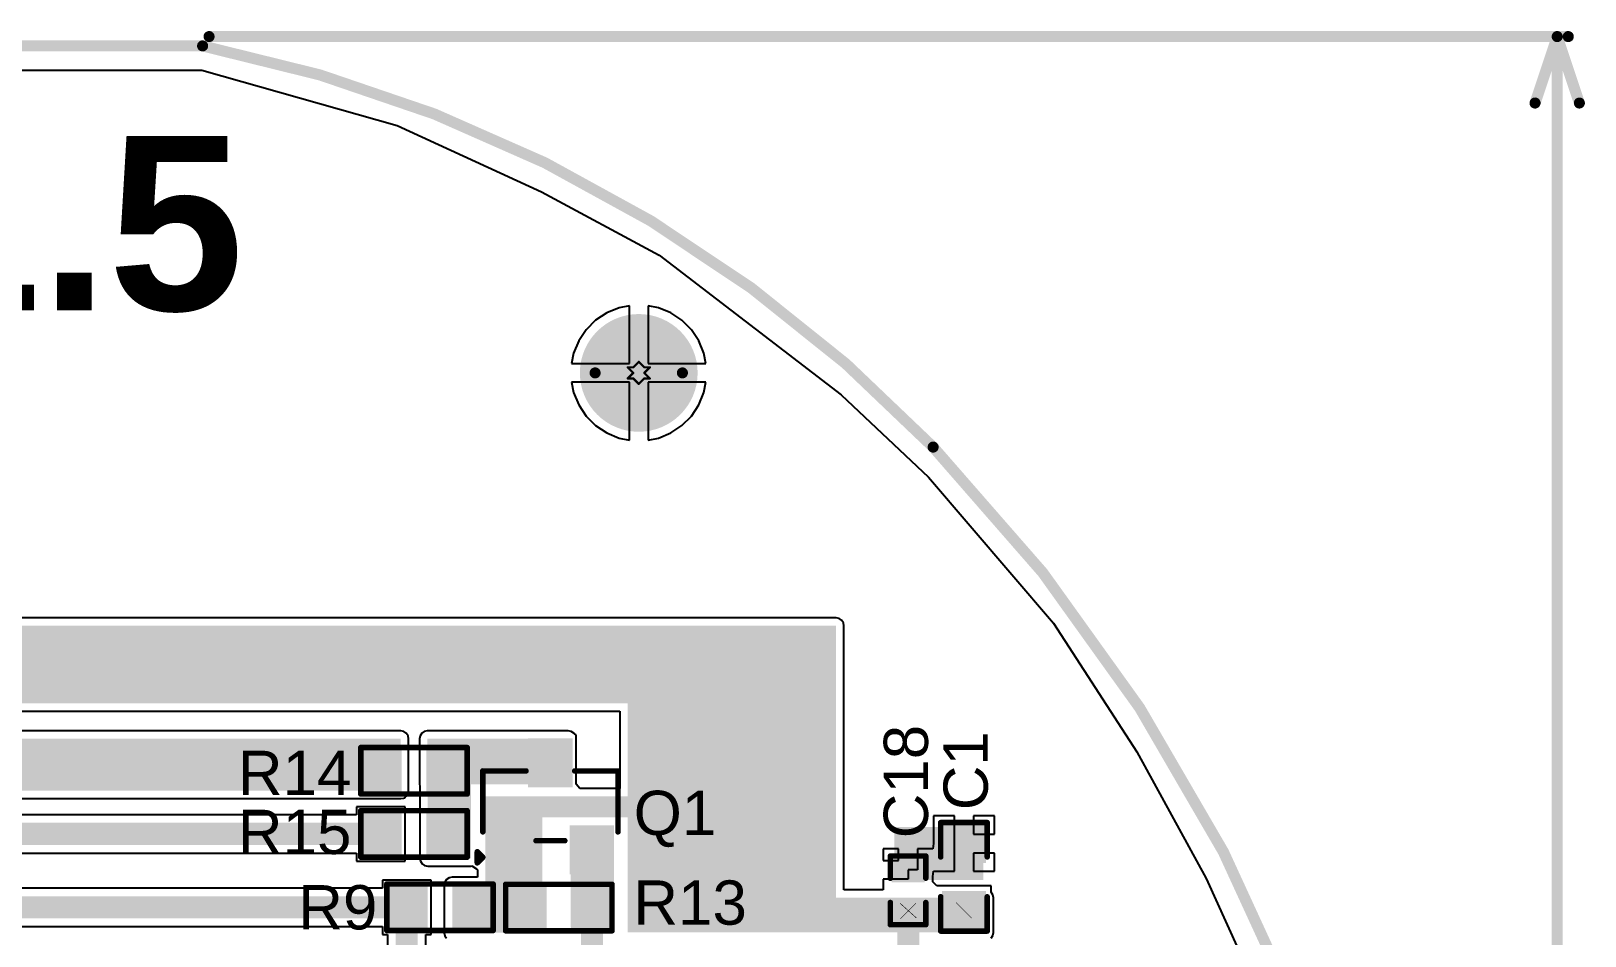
# Model space of a CAD drawing. Header units: inches. Extents: x -5 to 433, y -20 to 71.
# Drawn here: x 56.07 to 91.69, y 50.09 to 70.84 of the extents above; entities that cross this region are included whole.
import ezdxf

# ---------------------------------------------------------------- set-up
doc = ezdxf.new("R2010")
doc.units = ezdxf.units.IN
for name, color, linetype in [('Board Outline', 216, 'Continuous'), ('Bottom Layer', 5, 'Continuous'), ('Bottom Solder', 6, 'Continuous'), ('Deimensions', 6, 'Continuous'), ('Drill Drawing', 1, 'Continuous'), ('Multi-Layer', 9, 'Continuous'), ('Pad Holes', 156, 'Continuous'), ('Top Layer', 1, 'Continuous'), ('Top Overlay', 2, 'Continuous'), ('Top Paste', 8, 'Continuous'), ('Top Solder', 216, 'Continuous')]:
    doc.layers.add(name, color=color, linetype=linetype)
doc.styles.add('Arial', font='', dxfattribs={"height": 0.2})
doc.styles.add('Arial_Bold', font='', dxfattribs={"height": 0.2})
doc.styles.get('Arial').set_extended_font_data('Arial')
doc.styles.get('Arial_Bold').set_extended_font_data('Arial', bold=True)

msp = doc.modelspace()

# ---------------------------------------------------------------- hatches: boundary and pattern name
at = {"layer": 'Bottom Layer'}
h = msp.add_hatch(color=5, dxfattribs=at)
edge = h.paths.add_edge_path()
edge.add_arc((70, 63), 1.3, 0, 360)
at = {"layer": 'Bottom Solder'}
h = msp.add_hatch(color=6, dxfattribs=at)
edge = h.paths.add_edge_path()
edge.add_arc((70, 63), 1.35, 0, 360)
at = {"layer": 'Multi-Layer'}
h = msp.add_hatch(color=9, dxfattribs=at)
edge = h.paths.add_edge_path()
edge.add_arc((70, 63), 1.3, 0, 360)
at = {"layer": 'Pad Holes'}
h = msp.add_hatch(color=7, dxfattribs=at)
edge = h.paths.add_edge_path()
edge.add_arc((70, 63), 1, 0, 360)
at = {"layer": 'Top Layer'}
h = msp.add_hatch(color=1, dxfattribs=at)
edge = h.paths.add_edge_path()
edge.add_arc((70, 63), 1.3, 0, 360)
for points in [[(8.89, 55.423), (74.397, 55.423), (74.397, 57.201), (8.89, 57.201)], [(69.748, 50.165), (74.524, 50.165), (74.524, 57.201), (69.748, 57.201)], [(24.106, 54.61), (24.106, 53.416), (64.541, 53.416), (64.541, 54.61)], [(65.151, 54.61), (65.151, 53.565), (68.384, 53.565), (68.384, 54.61)], [(67.564, 54.517), (68.384, 54.517), (68.384, 53.597), (67.564, 53.597)], [(64.465, 54.318), (64.465, 53.429), (63.703, 53.429), (63.703, 54.318)], [(65.16, 51.867), (66.15, 51.867), (66.15, 54.508), (65.16, 54.508)], [(65.989, 54.318), (65.989, 53.429), (65.227, 53.429), (65.227, 54.318)], [(66.484, 52.807), (74.524, 52.807), (74.524, 53.286), (66.484, 53.286)], [(66.484, 50.159), (67.786, 50.159), (67.786, 53.286), (66.484, 53.286)], [(63.703, 51.981), (63.703, 52.87), (64.465, 52.87), (64.465, 51.981)], [(65.227, 51.981), (65.227, 52.87), (65.989, 52.87), (65.989, 51.981)], [(66.614, 52.517), (67.434, 52.517), (67.434, 51.597), (66.614, 51.597)], [(68.44, 50.285), (69.43, 50.285), (69.43, 52.597), (68.44, 52.597)], [(68.514, 52.517), (69.334, 52.517), (69.334, 51.597), (68.514, 51.597)], [(75.857, 51.371), (77.901, 51.371), (77.901, 52.584), (75.857, 52.584)], [(77.901, 51.822), (77.012, 51.822), (77.012, 52.584), (77.901, 52.584)], [(75.857, 51.829), (76.492, 51.829), (76.492, 51.371), (75.857, 51.371)], [(64.299, 50.298), (64.299, 51.187), (65.061, 51.187), (65.061, 50.298)], [(65.722, 50.159), (67.786, 50.159), (67.786, 51.251), (65.722, 51.251)], [(65.823, 50.298), (65.823, 51.187), (66.585, 51.187), (66.585, 50.298)], [(67.786, 51.181), (67.786, 50.292), (67.024, 50.292), (67.024, 51.181)], [(69.31, 51.181), (69.31, 50.292), (68.548, 50.292), (68.548, 51.181)], [(73.787, 50.165), (77.953, 50.165), (77.953, 50.962), (73.787, 50.962)], [(77.901, 50.298), (77.012, 50.298), (77.012, 51.06), (77.901, 51.06)], [(75.857, 50.889), (76.492, 50.889), (76.492, 50.432), (75.857, 50.432)]]:
    msp.add_hatch(color=1, dxfattribs=at).paths.add_polyline_path(points)
at = {"layer": 'Top Paste'}
for points in [[(67.564, 54.517), (68.384, 54.517), (68.384, 53.597), (67.564, 53.597)], [(64.465, 54.318), (64.465, 53.429), (63.703, 53.429), (63.703, 54.318)], [(65.989, 54.318), (65.989, 53.429), (65.227, 53.429), (65.227, 54.318)], [(63.703, 51.981), (63.703, 52.87), (64.465, 52.87), (64.465, 51.981)], [(65.227, 51.981), (65.227, 52.87), (65.989, 52.87), (65.989, 51.981)], [(66.614, 52.517), (67.434, 52.517), (67.434, 51.597), (66.614, 51.597)], [(68.514, 52.517), (69.334, 52.517), (69.334, 51.597), (68.514, 51.597)], [(77.901, 51.822), (77.012, 51.822), (77.012, 52.584), (77.901, 52.584)], [(75.857, 51.829), (76.492, 51.829), (76.492, 51.371), (75.857, 51.371)], [(64.299, 50.298), (64.299, 51.187), (65.061, 51.187), (65.061, 50.298)], [(65.823, 50.298), (65.823, 51.187), (66.585, 51.187), (66.585, 50.298)], [(67.786, 51.181), (67.786, 50.292), (67.024, 50.292), (67.024, 51.181)], [(69.31, 51.181), (69.31, 50.292), (68.548, 50.292), (68.548, 51.181)], [(77.901, 50.298), (77.012, 50.298), (77.012, 51.06), (77.901, 51.06)], [(75.857, 50.889), (76.492, 50.889), (76.492, 50.432), (75.857, 50.432)]]:
    msp.add_hatch(color=8, dxfattribs=at).paths.add_polyline_path(points)
at = {"layer": 'Top Solder'}
h = msp.add_hatch(color=216, dxfattribs=at)
edge = h.paths.add_edge_path()
edge.add_arc((70, 63), 1.35, 0, 360)
for points in [[(67.462, 54.619), (68.485, 54.619), (68.485, 53.496), (67.462, 53.496)], [(64.567, 54.419), (64.567, 53.327), (63.602, 53.327), (63.602, 54.419)], [(66.091, 54.419), (66.091, 53.327), (65.126, 53.327), (65.126, 54.419)], [(63.602, 51.88), (63.602, 52.972), (64.567, 52.972), (64.567, 51.88)], [(65.126, 51.88), (65.126, 52.972), (66.091, 52.972), (66.091, 51.88)], [(66.512, 52.619), (67.535, 52.619), (67.535, 51.496), (66.512, 51.496)], [(68.412, 52.619), (69.435, 52.619), (69.435, 51.496), (68.412, 51.496)], [(77.961, 51.762), (76.952, 51.762), (76.952, 52.644), (77.961, 52.644)], [(75.797, 51.889), (76.552, 51.889), (76.552, 51.312), (75.797, 51.312)], [(64.198, 50.197), (64.198, 51.289), (65.163, 51.289), (65.163, 50.197)], [(65.722, 50.197), (65.722, 51.289), (66.687, 51.289), (66.687, 50.197)], [(67.887, 51.283), (67.887, 50.19), (66.922, 50.19), (66.922, 51.283)], [(69.411, 51.283), (69.411, 50.19), (68.446, 50.19), (68.446, 51.283)], [(75.797, 50.949), (76.552, 50.949), (76.552, 50.372), (75.797, 50.372)], [(77.961, 50.238), (76.952, 50.238), (76.952, 51.12), (77.961, 51.12)]]:
    msp.add_hatch(color=216, dxfattribs=at).paths.add_polyline_path(points)

# ---------------------------------------------------------------- linework, layer by layer
at = {"layer": 'Board Outline'}
for points in [[(20, 70.5, 0.254, 0.254, 0), (60, 70.5, 0.254, 0.254, 0)], [(60, 70.5, 0.254, 0.254, -0.152792), (76.75, 61.298, 0.254, 0.254, 0)], [(69, 63, 0.254, 0.254, -1), (71, 63, 0.254, 0.254, 0)], [(71, 63, 0.254, 0.254, -1), (69, 63, 0.254, 0.254, 0)], [(76.75, 61.298, 0.254, 0.254, -0.095808), (85, 48.544, 0.254, 0.254, 0)]]:
    msp.add_lwpolyline(points, format="xyseb", dxfattribs=at)
for points in [[(59.936, 70.5, 0.127, 0.127, 1), (60.063, 70.5, 0.127, 0.127, 1)], [(59.936, 70.5, 0.127, 0.127, 1), (60.063, 70.5, 0.127, 0.127, 1)], [(68.936, 63, 0.127, 0.127, 1), (69.063, 63, 0.127, 0.127, 1)], [(68.936, 63, 0.127, 0.127, 1), (69.063, 63, 0.127, 0.127, 1)], [(70.937, 63, 0.127, 0.127, 1), (71.064, 63, 0.127, 0.127, 1)], [(70.937, 63, 0.127, 0.127, 1), (71.064, 63, 0.127, 0.127, 1)], [(76.686, 61.298, 0.127, 0.127, 1), (76.813, 61.298, 0.127, 0.127, 1)], [(76.686, 61.298, 0.127, 0.127, 1), (76.813, 61.298, 0.127, 0.127, 1)]]:
    msp.add_lwpolyline(points, format="xyseb", close=True, dxfattribs=at)
at = {"layer": 'Deimensions'}
for points in [[(60.147, 70.714, 0.254, 0.254, 0), (91.313, 70.714, 0.254, 0.254, 0)], [(90.551, 69.19, 0.254, 0.254, 0), (91.059, 70.714, 0.254, 0.254, 0)], [(91.059, 70.714, 0.254, 0.254, 0), (91.567, 69.19, 0.254, 0.254, 0)], [(91.059, 33.931, 0.254, 0.254, 0), (91.059, 70.714, 0.254, 0.254, 0)]]:
    msp.add_lwpolyline(points, format="xyseb", dxfattribs=at)
for points in [[(60.084, 70.714, 0.127, 0.127, 1), (60.211, 70.714, 0.127, 0.127, 1)], [(90.995, 70.714, 0.127, 0.127, 1), (91.122, 70.714, 0.127, 0.127, 1)], [(90.995, 70.714, 0.127, 0.127, 1), (91.122, 70.714, 0.127, 0.127, 1)], [(90.995, 70.714, 0.127, 0.127, 1), (91.122, 70.714, 0.127, 0.127, 1)], [(91.249, 70.714, 0.127, 0.127, 1), (91.376, 70.714, 0.127, 0.127, 1)], [(90.487, 69.19, 0.127, 0.127, 1), (90.614, 69.19, 0.127, 0.127, 1)], [(91.504, 69.19, 0.127, 0.127, 1), (91.63, 69.19, 0.127, 0.127, 1)]]:
    msp.add_lwpolyline(points, format="xyseb", close=True, dxfattribs=at)
at = {"layer": 'Drill Drawing'}
for points in [[(69.746, 63.127, 0.0508, 0.0508, 0), (69.873, 63, 0.0508, 0.0508, 0)], [(69.746, 63.127, 0.0508, 0.0508, 0), (69.873, 63.127, 0.0508, 0.0508, 0)], [(69.873, 63.127, 0.0508, 0.0508, 0), (70, 63.254, 0.0508, 0.0508, 0)], [(70, 63.254, 0.0508, 0.0508, 0), (70.127, 63.127, 0.0508, 0.0508, 0)], [(70.127, 63.127, 0.0508, 0.0508, 0), (70.254, 63.127, 0.0508, 0.0508, 0)], [(70.127, 63, 0.0508, 0.0508, 0), (70.254, 63.127, 0.0508, 0.0508, 0)], [(69.746, 62.873, 0.0508, 0.0508, 0), (69.873, 63, 0.0508, 0.0508, 0)], [(69.746, 62.873, 0.0508, 0.0508, 0), (69.873, 62.873, 0.0508, 0.0508, 0)], [(69.873, 62.873, 0.0508, 0.0508, 0), (70, 62.746, 0.0508, 0.0508, 0)], [(70, 62.746, 0.0508, 0.0508, 0), (70.127, 62.873, 0.0508, 0.0508, 0)], [(70.127, 63, 0.0508, 0.0508, 0), (70.254, 62.873, 0.0508, 0.0508, 0)], [(70.127, 62.873, 0.0508, 0.0508, 0), (70.254, 62.873, 0.0508, 0.0508, 0)]]:
    msp.add_lwpolyline(points, format="xyseb", dxfattribs=at)
for points in [[(69.733, 63.127, 0.0254, 0.0254, 1), (69.759, 63.127, 0.0254, 0.0254, 1)], [(69.733, 63.127, 0.0254, 0.0254, 1), (69.759, 63.127, 0.0254, 0.0254, 1)], [(69.86, 63.127, 0.0254, 0.0254, 1), (69.886, 63.127, 0.0254, 0.0254, 1)], [(69.86, 63.127, 0.0254, 0.0254, 1), (69.886, 63.127, 0.0254, 0.0254, 1)], [(69.987, 63.254, 0.0254, 0.0254, 1), (70.013, 63.254, 0.0254, 0.0254, 1)], [(69.987, 63.254, 0.0254, 0.0254, 1), (70.013, 63.254, 0.0254, 0.0254, 1)], [(70.114, 63.127, 0.0254, 0.0254, 1), (70.14, 63.127, 0.0254, 0.0254, 1)], [(70.114, 63.127, 0.0254, 0.0254, 1), (70.14, 63.127, 0.0254, 0.0254, 1)], [(70.241, 63.127, 0.0254, 0.0254, 1), (70.267, 63.127, 0.0254, 0.0254, 1)], [(70.241, 63.127, 0.0254, 0.0254, 1), (70.267, 63.127, 0.0254, 0.0254, 1)], [(69.733, 62.873, 0.0254, 0.0254, 1), (69.759, 62.873, 0.0254, 0.0254, 1)], [(69.733, 62.873, 0.0254, 0.0254, 1), (69.759, 62.873, 0.0254, 0.0254, 1)], [(69.86, 63, 0.0254, 0.0254, 1), (69.886, 63, 0.0254, 0.0254, 1)], [(69.86, 63, 0.0254, 0.0254, 1), (69.886, 63, 0.0254, 0.0254, 1)], [(69.86, 62.873, 0.0254, 0.0254, 1), (69.886, 62.873, 0.0254, 0.0254, 1)], [(69.86, 62.873, 0.0254, 0.0254, 1), (69.886, 62.873, 0.0254, 0.0254, 1)], [(69.987, 62.746, 0.0254, 0.0254, 1), (70.013, 62.746, 0.0254, 0.0254, 1)], [(69.987, 62.746, 0.0254, 0.0254, 1), (70.013, 62.746, 0.0254, 0.0254, 1)], [(70.114, 63, 0.0254, 0.0254, 1), (70.14, 63, 0.0254, 0.0254, 1)], [(70.114, 63, 0.0254, 0.0254, 1), (70.14, 63, 0.0254, 0.0254, 1)], [(70.114, 62.873, 0.0254, 0.0254, 1), (70.14, 62.873, 0.0254, 0.0254, 1)], [(70.114, 62.873, 0.0254, 0.0254, 1), (70.14, 62.873, 0.0254, 0.0254, 1)], [(70.241, 62.873, 0.0254, 0.0254, 1), (70.267, 62.873, 0.0254, 0.0254, 1)], [(70.241, 62.873, 0.0254, 0.0254, 1), (70.267, 62.873, 0.0254, 0.0254, 1)]]:
    msp.add_lwpolyline(points, format="xyseb", close=True, dxfattribs=at)
at = {"layer": 'Top Layer'}
for p, q in [((20.086, 69.946), (59.983, 69.946)), ((59.983, 69.946), (64.464, 68.676)), ((64.464, 68.676), (67.766, 67.152)), ((67.766, 67.152), (70.466, 65.699)), ((70.466, 65.699), (74.638, 62.497)), ((69.547, 64.494), (69.264, 64.377)), ((69.784, 64.541), (69.547, 64.494)), ((69.784, 63.216), (69.784, 64.541)), ((70.453, 64.494), (70.216, 64.541)), ((70.216, 64.541), (70.216, 63.216)), ((70.736, 64.377), (70.453, 64.494)), ((69.009, 64.207), (68.793, 63.991)), ((69.264, 64.377), (69.009, 64.207)), ((70.991, 64.207), (70.736, 64.377)), ((71.207, 63.991), (70.991, 64.207)), ((68.793, 63.991), (68.623, 63.736)), ((71.377, 63.736), (71.207, 63.991)), ((68.506, 63.453), (68.459, 63.216)), ((68.623, 63.736), (68.506, 63.453)), ((71.494, 63.453), (71.377, 63.736)), ((71.541, 63.216), (71.494, 63.453)), ((68.459, 63.216), (69.784, 63.216)), ((70.216, 63.216), (71.541, 63.216)), ((69.784, 62.784), (68.459, 62.784)), ((68.459, 62.784), (68.506, 62.547)), ((69.784, 61.459), (69.784, 62.784)), ((71.541, 62.784), (70.216, 62.784)), ((70.216, 62.784), (70.216, 61.459)), ((71.494, 62.547), (71.541, 62.784)), ((68.506, 62.547), (68.623, 62.264)), ((71.377, 62.264), (71.494, 62.547)), ((74.638, 62.497), (76.642, 60.61)), ((68.623, 62.264), (68.793, 62.009)), ((68.793, 62.009), (69.009, 61.793)), ((70.991, 61.793), (71.207, 62.009)), ((71.207, 62.009), (71.377, 62.264)), ((69.009, 61.793), (69.264, 61.623)), ((70.736, 61.623), (70.991, 61.793)), ((69.264, 61.623), (69.547, 61.506)), ((69.547, 61.506), (69.784, 61.459)), ((70.216, 61.459), (70.453, 61.506)), ((70.453, 61.506), (70.736, 61.623)), ((76.642, 60.61), (79.511, 57.258)), ((74.524, 57.382), (8.89, 57.382)), ((74.593, 57.368), (74.524, 57.382)), ((74.652, 57.329), (74.593, 57.368)), ((74.691, 57.27), (74.652, 57.329)), ((74.705, 57.201), (74.691, 57.27)), ((74.705, 51.143), (74.705, 57.201)), ((79.511, 57.258), (81.42, 54.311)), ((14.151, 55.242), (69.567, 55.242)), ((69.567, 55.242), (69.567, 53.467)), ((64.541, 54.791), (24.106, 54.791)), ((64.611, 54.777), (64.541, 54.791)), ((64.67, 54.738), (64.611, 54.777)), ((64.709, 54.679), (64.67, 54.738)), ((64.723, 54.61), (64.709, 54.679)), ((64.723, 53.416), (64.723, 54.61)), ((64.984, 54.679), (64.97, 54.61)), ((64.97, 54.61), (64.97, 53.565)), ((65.023, 54.738), (64.984, 54.679)), ((65.082, 54.777), (65.023, 54.738)), ((65.151, 54.791), (65.082, 54.777)), ((68.384, 54.791), (65.151, 54.791)), ((68.453, 54.777), (68.384, 54.791)), ((68.512, 54.738), (68.453, 54.777)), ((68.541, 54.695), (68.512, 54.738)), ((68.561, 54.695), (68.541, 54.695)), ((68.561, 54.628), (68.561, 54.695)), ((68.565, 54.61), (68.561, 54.628)), ((68.565, 53.565), (68.565, 54.61)), ((81.42, 54.311), (83.006, 51.404)), ((64.97, 53.565), (64.979, 53.521)), ((64.979, 53.521), (64.979, 51.867)), ((68.649, 53.467), (68.565, 53.565)), ((69.567, 53.467), (68.649, 53.467)), ((29.365, 53.235), (64.541, 53.235)), ((64.541, 53.235), (64.611, 53.249)), ((64.611, 53.249), (64.614, 53.251)), ((64.614, 53.251), (64.643, 53.251)), ((64.643, 53.27), (64.67, 53.288)), ((64.643, 53.251), (64.643, 53.27)), ((64.67, 53.288), (64.709, 53.347)), ((64.709, 53.347), (64.723, 53.416)), ((63.525, 52.866), (41.362, 52.866)), ((64.643, 53.048), (63.525, 53.048)), ((63.525, 53.048), (63.525, 52.866)), ((64.643, 51.803), (64.643, 53.048)), ((77.24, 52.838), (76.758, 52.838)), ((76.758, 52.838), (76.758, 52.205)), ((77.24, 52.203), (77.24, 52.838)), ((78.155, 52.838), (77.672, 52.838)), ((77.672, 52.838), (77.672, 52.419)), ((78.155, 52.419), (78.155, 52.838)), ((77.672, 52.419), (78.155, 52.419)), ((75.959, 52.083), (75.603, 52.083)), ((75.603, 52.083), (75.603, 51.816)), ((75.959, 51.816), (75.959, 52.083)), ((76.631, 52.083), (76.39, 52.083)), ((76.39, 52.083), (76.39, 51.6)), ((76.746, 52.083), (76.631, 52.083)), ((76.758, 52.205), (76.746, 52.083)), ((77.24, 51.568), (77.24, 52.203)), ((41.544, 51.985), (63.525, 51.985)), ((63.525, 51.985), (63.525, 51.803)), ((63.525, 51.803), (64.643, 51.803)), ((64.979, 51.867), (64.992, 51.797)), ((64.992, 51.797), (65.032, 51.739)), ((65.032, 51.739), (65.09, 51.699)), ((65.09, 51.699), (65.16, 51.686)), ((65.16, 51.686), (66.15, 51.686)), ((66.15, 51.686), (66.175, 51.69)), ((66.175, 51.69), (66.282, 51.626)), ((75.603, 51.816), (75.959, 51.816)), ((78.155, 51.987), (77.672, 51.987)), ((77.672, 51.987), (77.672, 51.568)), ((78.155, 51.568), (78.155, 51.987)), ((65.239, 51.365), (64.122, 51.365)), ((64.122, 51.365), (64.122, 51.183)), ((65.239, 50.121), (65.239, 51.365)), ((65.554, 51.32), (65.54, 51.251)), ((65.594, 51.379), (65.554, 51.32)), ((65.652, 51.418), (65.594, 51.379)), ((65.722, 51.432), (65.652, 51.418)), ((66.302, 51.432), (65.722, 51.432)), ((66.282, 51.626), (66.302, 51.602)), ((66.302, 51.602), (66.302, 51.432)), ((76.175, 51.384), (75.603, 51.384)), ((75.603, 51.384), (75.603, 51.143)), ((76.39, 51.6), (76.175, 51.6)), ((76.175, 51.6), (76.175, 51.384)), ((76.746, 51.446), (76.758, 51.568)), ((76.746, 51.329), (76.746, 51.446)), ((76.834, 51.238), (76.746, 51.329)), ((76.758, 51.568), (76.873, 51.568)), ((76.873, 51.568), (77.24, 51.568)), ((77.672, 51.568), (78.155, 51.568)), ((83.006, 51.404), (84.04, 49.129)), ((64.122, 51.183), (43.358, 51.183)), ((65.54, 51.251), (65.54, 50.159)), ((75.603, 51.143), (74.705, 51.143)), ((78.079, 51.238), (76.834, 51.238)), ((78.079, 51.092), (78.079, 51.238)), ((78.081, 51.09), (78.079, 51.092)), ((78.12, 51.031), (78.081, 51.09)), ((78.134, 50.962), (78.12, 51.031)), ((78.134, 50.165), (78.134, 50.962)), ((43.54, 50.303), (64.122, 50.303)), ((64.122, 50.303), (64.122, 50.121)), ((64.122, 50.121), (64.24, 50.121)), ((64.24, 50.121), (64.24, 49.226)), ((65.121, 49.226), (65.121, 50.121)), ((65.121, 50.121), (65.239, 50.121)), ((65.54, 50.159), (65.554, 50.089)), ((65.554, 50.089), (65.594, 50.031)), ((78.081, 50.037), (78.12, 50.096)), ((78.12, 50.096), (78.134, 50.165))]:
    msp.add_line(p, q, dxfattribs=at)
for points in [[(41.362, 52.426, 0.508, 0.508, 0), (64.084, 52.426, 0.508, 0.508, 0)], [(67.024, 51.597, 0.508, 0.508, 0), (67.024, 52.057, 0.508, 0.508, 0)], [(43.358, 50.743, 0.508, 0.508, 0), (64.68, 50.743, 0.508, 0.508, 0)], [(64.68, 48.221, 0.508, 0.508, 0), (64.68, 50.743, 0.508, 0.508, 0)], [(68.929, 49.828, 0.508, 0.508, 0), (68.929, 50.736, 0.508, 0.508, 0)], [(76.175, 50.66, 0.508, 0.508, 0), (76.184, 50.67, 0.508, 0.508, 0)], [(76.175, 50.66, 0.508, 0.508, 0), (76.18, 50.655, 0.508, 0.508, 0)], [(76.18, 48.224, 0.508, 0.508, 0), (76.18, 50.655, 0.508, 0.508, 0)], [(77.447, 50.67, 0.508, 0.508, 0), (77.456, 50.679, 0.508, 0.508, 0)]]:
    msp.add_lwpolyline(points, format="xyseb", dxfattribs=at)
for points in [[(63.957, 52.426, 0.254, 0.254, 1), (64.211, 52.426, 0.254, 0.254, 1)], [(66.897, 52.057, 0.254, 0.254, 1), (67.151, 52.057, 0.254, 0.254, 1)], [(66.897, 51.597, 0.254, 0.254, 1), (67.151, 51.597, 0.254, 0.254, 1)], [(64.553, 50.743, 0.254, 0.254, 1), (64.807, 50.743, 0.254, 0.254, 1)], [(64.553, 50.743, 0.254, 0.254, 1), (64.807, 50.743, 0.254, 0.254, 1)], [(68.802, 50.736, 0.254, 0.254, 1), (69.056, 50.736, 0.254, 0.254, 1)], [(76.048, 50.66, 0.254, 0.254, 1), (76.302, 50.66, 0.254, 0.254, 1)], [(76.048, 50.66, 0.254, 0.254, 1), (76.302, 50.66, 0.254, 0.254, 1)], [(76.053, 50.655, 0.254, 0.254, 1), (76.307, 50.655, 0.254, 0.254, 1)], [(76.053, 50.655, 0.254, 0.254, 1), (76.307, 50.655, 0.254, 0.254, 1)], [(76.057, 50.67, 0.254, 0.254, 1), (76.311, 50.67, 0.254, 0.254, 1)], [(77.32, 50.67, 0.254, 0.254, 1), (77.574, 50.67, 0.254, 0.254, 1)], [(77.329, 50.679, 0.254, 0.254, 1), (77.583, 50.679, 0.254, 0.254, 1)]]:
    msp.add_lwpolyline(points, format="xyseb", close=True, dxfattribs=at)
at = {"layer": 'Top Overlay'}
for points in [[(63.595, 54.407, 0.0635, 0.0635, 1), (63.659, 54.407, 0.0635, 0.0635, 1)], [(63.595, 54.407, 0.0635, 0.0635, 1), (63.659, 54.407, 0.0635, 0.0635, 1)], [(66.034, 54.407, 0.0635, 0.0635, 1), (66.097, 54.407, 0.0635, 0.0635, 1)], [(66.034, 54.407, 0.0635, 0.0635, 1), (66.097, 54.407, 0.0635, 0.0635, 1)], [(66.392, 53.87, 0.0635, 0.0635, 1), (66.456, 53.87, 0.0635, 0.0635, 1)], [(66.392, 53.87, 0.0635, 0.0635, 1), (66.456, 53.87, 0.0635, 0.0635, 1)], [(67.383, 53.87, 0.0635, 0.0635, 1), (67.447, 53.87, 0.0635, 0.0635, 1)], [(68.501, 53.87, 0.0635, 0.0635, 1), (68.564, 53.87, 0.0635, 0.0635, 1)], [(69.491, 53.87, 0.0635, 0.0635, 1), (69.555, 53.87, 0.0635, 0.0635, 1)], [(69.491, 53.87, 0.0635, 0.0635, 1), (69.555, 53.87, 0.0635, 0.0635, 1)], [(63.595, 53.34, 0.0635, 0.0635, 1), (63.659, 53.34, 0.0635, 0.0635, 1)], [(63.595, 53.34, 0.0635, 0.0635, 1), (63.659, 53.34, 0.0635, 0.0635, 1)], [(66.034, 53.34, 0.0635, 0.0635, 1), (66.097, 53.34, 0.0635, 0.0635, 1)], [(66.034, 53.34, 0.0635, 0.0635, 1), (66.097, 53.34, 0.0635, 0.0635, 1)], [(63.595, 52.959, 0.0635, 0.0635, 1), (63.659, 52.959, 0.0635, 0.0635, 1)], [(63.595, 52.959, 0.0635, 0.0635, 1), (63.659, 52.959, 0.0635, 0.0635, 1)], [(66.034, 52.959, 0.0635, 0.0635, 1), (66.097, 52.959, 0.0635, 0.0635, 1)], [(66.034, 52.959, 0.0635, 0.0635, 1), (66.097, 52.959, 0.0635, 0.0635, 1)], [(76.891, 52.686, 0.0635, 0.0635, 1), (76.955, 52.686, 0.0635, 0.0635, 1)], [(76.891, 52.686, 0.0635, 0.0635, 1), (76.955, 52.686, 0.0635, 0.0635, 1)], [(77.958, 52.686, 0.0635, 0.0635, 1), (78.021, 52.686, 0.0635, 0.0635, 1)], [(77.958, 52.686, 0.0635, 0.0635, 1), (78.021, 52.686, 0.0635, 0.0635, 1)], [(66.392, 52.473, 0.0635, 0.0635, 1), (66.456, 52.473, 0.0635, 0.0635, 1)], [(69.491, 52.473, 0.0635, 0.0635, 1), (69.555, 52.473, 0.0635, 0.0635, 1)], [(66.265, 52.016, 0.0635, 0.0635, 1), (66.329, 52.016, 0.0635, 0.0635, 1)], [(66.265, 52.016, 0.0635, 0.0635, 1), (66.329, 52.016, 0.0635, 0.0635, 1)], [(67.612, 52.27, 0.0635, 0.0635, 1), (67.675, 52.27, 0.0635, 0.0635, 1)], [(68.272, 52.27, 0.0635, 0.0635, 1), (68.336, 52.27, 0.0635, 0.0635, 1)], [(63.595, 51.892, 0.0635, 0.0635, 1), (63.659, 51.892, 0.0635, 0.0635, 1)], [(63.595, 51.892, 0.0635, 0.0635, 1), (63.659, 51.892, 0.0635, 0.0635, 1)], [(66.034, 51.892, 0.0635, 0.0635, 1), (66.097, 51.892, 0.0635, 0.0635, 1)], [(66.034, 51.892, 0.0635, 0.0635, 1), (66.097, 51.892, 0.0635, 0.0635, 1)], [(66.265, 51.762, 0.0635, 0.0635, 1), (66.329, 51.762, 0.0635, 0.0635, 1)], [(66.265, 51.762, 0.0635, 0.0635, 1), (66.329, 51.762, 0.0635, 0.0635, 1)], [(66.392, 51.889, 0.0635, 0.0635, 1), (66.456, 51.889, 0.0635, 0.0635, 1)], [(66.392, 51.889, 0.0635, 0.0635, 1), (66.456, 51.889, 0.0635, 0.0635, 1)], [(75.736, 51.918, 0.0635, 0.0635, 1), (75.8, 51.918, 0.0635, 0.0635, 1)], [(75.736, 51.918, 0.0635, 0.0635, 1), (75.8, 51.918, 0.0635, 0.0635, 1)], [(76.549, 51.918, 0.0635, 0.0635, 1), (76.613, 51.918, 0.0635, 0.0635, 1)], [(76.549, 51.918, 0.0635, 0.0635, 1), (76.613, 51.918, 0.0635, 0.0635, 1)], [(76.891, 51.898, 0.0635, 0.0635, 1), (76.955, 51.898, 0.0635, 0.0635, 1)], [(77.958, 51.898, 0.0635, 0.0635, 1), (78.021, 51.898, 0.0635, 0.0635, 1)], [(64.191, 51.276, 0.0635, 0.0635, 1), (64.255, 51.276, 0.0635, 0.0635, 1)], [(64.191, 51.276, 0.0635, 0.0635, 1), (64.255, 51.276, 0.0635, 0.0635, 1)], [(66.63, 51.276, 0.0635, 0.0635, 1), (66.693, 51.276, 0.0635, 0.0635, 1)], [(66.63, 51.276, 0.0635, 0.0635, 1), (66.693, 51.276, 0.0635, 0.0635, 1)], [(66.916, 51.27, 0.0635, 0.0635, 1), (66.979, 51.27, 0.0635, 0.0635, 1)], [(66.916, 51.27, 0.0635, 0.0635, 1), (66.979, 51.27, 0.0635, 0.0635, 1)], [(69.354, 51.27, 0.0635, 0.0635, 1), (69.418, 51.27, 0.0635, 0.0635, 1)], [(69.354, 51.27, 0.0635, 0.0635, 1), (69.418, 51.27, 0.0635, 0.0635, 1)], [(75.736, 51.41, 0.0635, 0.0635, 1), (75.8, 51.41, 0.0635, 0.0635, 1)], [(76.549, 51.41, 0.0635, 0.0635, 1), (76.613, 51.41, 0.0635, 0.0635, 1)], [(76.891, 50.984, 0.0635, 0.0635, 1), (76.955, 50.984, 0.0635, 0.0635, 1)], [(77.958, 50.984, 0.0635, 0.0635, 1), (78.021, 50.984, 0.0635, 0.0635, 1)], [(75.736, 50.851, 0.0635, 0.0635, 1), (75.8, 50.851, 0.0635, 0.0635, 1)], [(76.549, 50.851, 0.0635, 0.0635, 1), (76.613, 50.851, 0.0635, 0.0635, 1)], [(64.191, 50.21, 0.0635, 0.0635, 1), (64.255, 50.21, 0.0635, 0.0635, 1)], [(64.191, 50.21, 0.0635, 0.0635, 1), (64.255, 50.21, 0.0635, 0.0635, 1)], [(66.63, 50.21, 0.0635, 0.0635, 1), (66.693, 50.21, 0.0635, 0.0635, 1)], [(66.63, 50.21, 0.0635, 0.0635, 1), (66.693, 50.21, 0.0635, 0.0635, 1)], [(66.916, 50.203, 0.0635, 0.0635, 1), (66.979, 50.203, 0.0635, 0.0635, 1)], [(66.916, 50.203, 0.0635, 0.0635, 1), (66.979, 50.203, 0.0635, 0.0635, 1)], [(69.354, 50.203, 0.0635, 0.0635, 1), (69.418, 50.203, 0.0635, 0.0635, 1)], [(69.354, 50.203, 0.0635, 0.0635, 1), (69.418, 50.203, 0.0635, 0.0635, 1)], [(75.736, 50.343, 0.0635, 0.0635, 1), (75.8, 50.343, 0.0635, 0.0635, 1)], [(75.736, 50.343, 0.0635, 0.0635, 1), (75.8, 50.343, 0.0635, 0.0635, 1)], [(76.549, 50.343, 0.0635, 0.0635, 1), (76.613, 50.343, 0.0635, 0.0635, 1)], [(76.549, 50.343, 0.0635, 0.0635, 1), (76.613, 50.343, 0.0635, 0.0635, 1)], [(76.891, 50.197, 0.0635, 0.0635, 1), (76.955, 50.197, 0.0635, 0.0635, 1)], [(76.891, 50.197, 0.0635, 0.0635, 1), (76.955, 50.197, 0.0635, 0.0635, 1)], [(77.958, 50.197, 0.0635, 0.0635, 1), (78.021, 50.197, 0.0635, 0.0635, 1)], [(77.958, 50.197, 0.0635, 0.0635, 1), (78.021, 50.197, 0.0635, 0.0635, 1)]]:
    msp.add_lwpolyline(points, format="xyseb", close=True, dxfattribs=at)
for points in [[(63.627, 54.407, 0.127, 0.127, 0), (66.065, 54.407, 0.127, 0.127, 0)], [(63.627, 53.34, 0.127, 0.127, 0), (63.627, 54.407, 0.127, 0.127, 0)], [(66.065, 53.34, 0.127, 0.127, 0), (66.065, 54.407, 0.127, 0.127, 0)], [(66.424, 53.87, 0.127, 0.127, 0), (67.415, 53.87, 0.127, 0.127, 0)], [(66.424, 52.473, 0.127, 0.127, 0), (66.424, 53.87, 0.127, 0.127, 0)], [(68.532, 53.87, 0.127, 0.127, 0), (69.523, 53.87, 0.127, 0.127, 0)], [(69.523, 52.473, 0.127, 0.127, 0), (69.523, 53.87, 0.127, 0.127, 0)], [(63.627, 53.34, 0.127, 0.127, 0), (66.065, 53.34, 0.127, 0.127, 0)], [(63.627, 51.892, 0.127, 0.127, 0), (63.627, 52.959, 0.127, 0.127, 0)], [(63.627, 52.959, 0.127, 0.127, 0), (66.065, 52.959, 0.127, 0.127, 0)], [(66.065, 51.892, 0.127, 0.127, 0), (66.065, 52.959, 0.127, 0.127, 0)], [(76.923, 51.898, 0.127, 0.127, 0), (76.923, 52.686, 0.127, 0.127, 0)], [(76.923, 52.686, 0.127, 0.127, 0), (77.99, 52.686, 0.127, 0.127, 0)], [(77.99, 51.898, 0.127, 0.127, 0), (77.99, 52.686, 0.127, 0.127, 0)], [(66.297, 51.762, 0.127, 0.127, 0), (66.297, 52.016, 0.127, 0.127, 0)], [(66.297, 52.016, 0.127, 0.127, 0), (66.424, 51.889, 0.127, 0.127, 0)], [(67.643, 52.27, 0.127, 0.127, 0), (68.304, 52.27, 0.127, 0.127, 0)], [(63.627, 51.892, 0.127, 0.127, 0), (66.065, 51.892, 0.127, 0.127, 0)], [(66.297, 51.762, 0.127, 0.127, 0), (66.424, 51.889, 0.127, 0.127, 0)], [(75.768, 51.41, 0.127, 0.127, 0), (75.768, 51.918, 0.127, 0.127, 0)], [(75.768, 51.918, 0.127, 0.127, 0), (76.581, 51.918, 0.127, 0.127, 0)], [(76.581, 51.41, 0.127, 0.127, 0), (76.581, 51.918, 0.127, 0.127, 0)], [(64.223, 51.276, 0.127, 0.127, 0), (66.662, 51.276, 0.127, 0.127, 0)], [(64.223, 50.21, 0.127, 0.127, 0), (64.223, 51.276, 0.127, 0.127, 0)], [(66.662, 50.21, 0.127, 0.127, 0), (66.662, 51.276, 0.127, 0.127, 0)], [(66.947, 51.27, 0.127, 0.127, 0), (69.386, 51.27, 0.127, 0.127, 0)], [(66.947, 50.203, 0.127, 0.127, 0), (66.947, 51.27, 0.127, 0.127, 0)], [(69.386, 50.203, 0.127, 0.127, 0), (69.386, 51.27, 0.127, 0.127, 0)], [(76.923, 50.197, 0.127, 0.127, 0), (76.923, 50.984, 0.127, 0.127, 0)], [(77.99, 50.197, 0.127, 0.127, 0), (77.99, 50.984, 0.127, 0.127, 0)], [(75.768, 50.343, 0.127, 0.127, 0), (75.768, 50.851, 0.127, 0.127, 0)], [(76.581, 50.343, 0.127, 0.127, 0), (76.581, 50.851, 0.127, 0.127, 0)], [(64.223, 50.21, 0.127, 0.127, 0), (66.662, 50.21, 0.127, 0.127, 0)], [(66.947, 50.203, 0.127, 0.127, 0), (69.386, 50.203, 0.127, 0.127, 0)], [(75.768, 50.343, 0.127, 0.127, 0), (76.581, 50.343, 0.127, 0.127, 0)], [(76.923, 50.197, 0.127, 0.127, 0), (77.99, 50.197, 0.127, 0.127, 0)]]:
    msp.add_lwpolyline(points, format="xyseb", dxfattribs=at)

# ---------------------------------------------------------------- texts
for s, height, style, p in [('IoT-Button-v1.5', 4, 'Arial_Bold', (19.976, 64.433)), ('R14', 1.016, 'Arial', (60.808, 53.318)), ('Q1', 1.016, 'Arial', (69.884, 52.4)), ('R15', 1.016, 'Arial', (60.808, 51.965)), ('R13', 1.016, 'Arial', (69.876, 50.343)), ('R9', 1.016, 'Arial', (62.192, 50.235))]:
    msp.add_text(s, height=height, dxfattribs=dict(at, style=style)).set_placement(p)
at = {"layer": 'Top Overlay', "style": 'Arial'}
for s, p in [('C18', (76.632, 52.324)), ('C1', (78.003, 52.968))]:
    msp.add_text(s, height=1.016, rotation=90, dxfattribs=at).set_placement(p)

doc.saveas('drawing.dxf')
